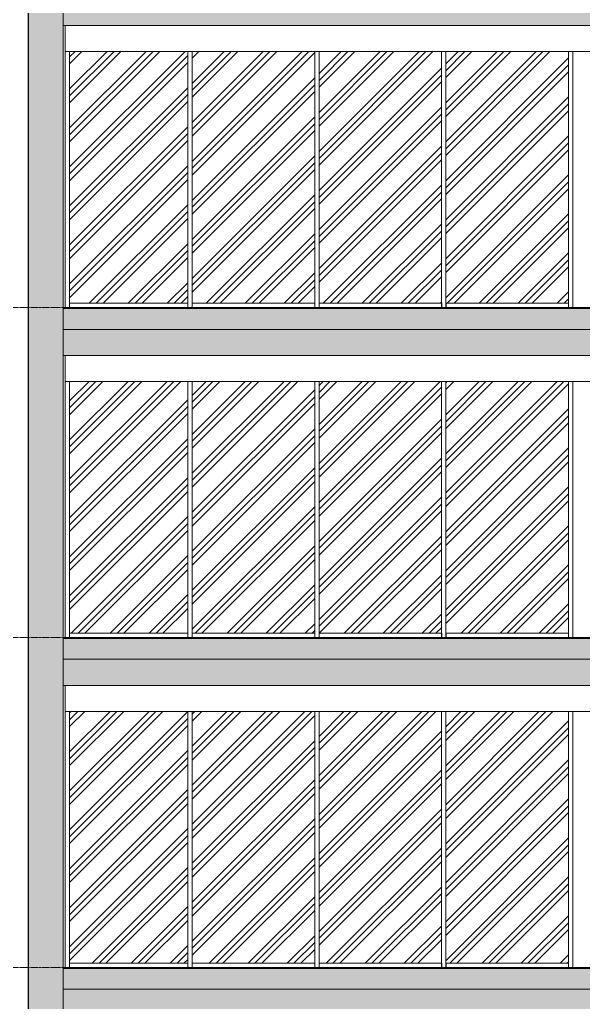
# Model space of a CAD drawing. Header units: millimetres. Extents: x 78096 to 288885, y -20632 to 149556.
# Drawn here: x 229584 to 236075, y 99900 to 111216 of the extents above; entities that cross this region are included whole.
import ezdxf

# ---------------------------------------------------------------- set-up
doc = ezdxf.new("R2010")
doc.units = ezdxf.units.MM
doc.linetypes.add('Centre', pattern=[31.75, 6.35, -4.7625, 15.875, -4.7625])
doc.linetypes.add('Grid Line', pattern=[22.225, 12.7, -3.175, 3.175, -3.175])
for name, color, linetype, lineweight in [('A-DETL', 90, 'Continuous', 9), ('A-DETL-GENF', 92, 'Continuous', 9), ('A-FLOR-FNSH', 192, 'Continuous', 35), ('A-FLOR-LEVL', 51, 'Continuous', 9), ('A-FLOR-MCUT', 51, 'Continuous', 9), ('A-FLOR-PATT', 8, 'Continuous', 35), ('A-GLAZ-CURT', 52, 'Continuous', 9), ('A-GLAZ-CWMG', 51, 'Continuous', 9), ('A-WALL', 113, 'Continuous', 9), ('A-WALL-FNSH', 113, 'Continuous', 25), ('S-BEAM', 12, 'Continuous', 9), ('S-COLS', 52, 'Continuous', 9), ('S-GRID', 1, 'Continuous', 9)]:
    doc.layers.add(name, color=color, linetype=linetype, lineweight=lineweight)
pattern_1 = [(45, (5066.1, 117385), (-224.5064, 224.5064), []), (45, (5145.46, 117385), (0, 449.013), []), (45, (4986.7, 117385), (0, 449.013), [])]
pattern_2 = [(0, (230762.54, 117385), (812.8, 203.2), [33.528, -576.072, 33.528, -576.072, -3251.2]), (0, (230762.54, 117385), (812.8, 203.2), [-1219.2, 33.528, -1185.672, 33.528, -576.072, -1422.4]), (0, (230762.54, 117385), (812.8, 203.2), [-3048, 33.528, -372.872, 33.528, -982.472]), (120, (231067.34, 117486.6), (-582.3764, 602.3054), [33.528, -576.072, 33.528, -3827.272]), (120, (231067.34, 117486.6), (-582.3764, 602.3054), [-643.128, -576.072, 33.528, -1185.672, -2032]), (120, (231067.34, 117486.6), (-582.3764, 602.3054), [-2438.4, 33.528, -576.072, 33.528, -1388.872]), (120, (231067.34, 117486.6), (-582.3764, 602.3054), [-3081.528, -372.872, 33.528, -982.472]), (240, (231168.94, 117893), (-230.4236, -805.5054), [33.528, -576.072, 33.528, -3827.272]), (240, (231168.94, 117893), (-230.4236, -805.5054), [-643.128, -576.072, 33.528, -1185.672, -2032]), (240, (231168.94, 117893), (-230.4236, -805.5054), [-2438.4, 33.528, -576.072, 33.528, -1388.872]), (240, (231168.94, 117893), (-230.4236, -805.5054), [-3081.528, -372.872, 33.528, -982.472])]
pattern_3 = [(50, (230762.54, 117385), (728.7365, -63.756), [76.2, -838.2]), (355, (230762.54, 117385), (-140.972, 764.228), [60.96, -670.56]), (100.451, (230823.3, 117379.7), (587.77, 700.467), [64.76, -712.36]), (46.184, (230762.5, 117588.2), (1084.316, -168.17), [114.3, -1257.3]), (96.636, (230852.9, 117574.2), (949.61, 989.71), [97.14, -1068.54]), (351.184, (230762.5, 117588.2), (949.62, 989.7), [91.44, -1005.84]), (21, (230864.14, 117537.4), (606.458, -409.0606), [76.2, -838.2]), (326, (230864.14, 117537.4), (247.208, 736.753), [60.96, -670.56]), (71.451, (230914.7, 117503.3), (853.668, 327.685), [64.76, -712.36]), (37.5, (230762.54, 117385), (12.3547, 338.2201), [33.528, -628.904, 33.528, -647.192, -673.1]), (37.5, (230762.54, 117385), (12.3547, 338.2201), [-1343.152, 33.528, -639.572]), (7.5, (230762.54, 117385), (267.279, 400.722), [33.528, -354.584, 33.528, -613.664, -256.54]), (7.5, (230762.54, 117385), (267.279, 400.722), [-1035.304, 33.528, -223.012]), (327.5, (230535.98, 117385), (542.3633, -22.9153), [33.528, -220.472, 33.528, -758.952, -1051.56]), (327.5, (230535.98, 117385), (542.3633, -22.9153), [-1046.48, 33.528, -1018.032]), (317.5, (230434.38, 117385), (592.517, 101.707), [33.528, -296.672, 33.528, -492.76, -746.76]), (317.5, (230434.38, 117385), (592.517, 101.707), [-856.488, 33.528, -713.232])]

# ---------------------------------------------------------------- blocks, each defined once
blk = doc.blocks.new('M_Concrete-Rectangular-Column - 45 x 100-4813828-TOMH A-A')
at = {"layer": 'S-COLS'}
for p, q in [((10208, 110850), (10208, 107900)), ((10208, 107050), (10208, 104100)), ((10208, 103250), (10208, 100300))]:
    blk.add_line(p, q, dxfattribs=at)
blk = doc.blocks.new('System Panel - Glazed-4375767-TOMH A-A')
at = {"layer": 'A-GLAZ-CURT'}
h = blk.add_hatch(dxfattribs=at)
h.set_pattern_fill('FP_4', color=9, style=0, pattern_type=2)
h.set_pattern_definition(pattern_1)
h.paths.add_polyline_path([(9906, 100350), (10208, 100350), (10208, 103250), (8797, 103250), (8797, 100350), (9502, 100350)])
blk = doc.blocks.new('System Panel - Glazed-V25-TOMH A-A')
at = {"layer": 'A-GLAZ-CURT'}
h = blk.add_hatch(dxfattribs=at)
h.set_pattern_fill('FP_4', color=9, style=0, pattern_type=2)
h.set_pattern_definition(pattern_1)
h.paths.add_polyline_path([(7335, 100350), (8747, 100350), (8747, 103250), (7335, 103250), (7335, 100470)])
blk = doc.blocks.new('System Panel - Glazed-V26-TOMH A-A')
at = {"layer": 'A-GLAZ-CURT'}
h = blk.add_hatch(dxfattribs=at)
h.set_pattern_fill('FP_4', color=9, style=0, pattern_type=2)
h.set_pattern_definition(pattern_1)
h.paths.add_polyline_path([(6273, 100350), (7285, 100350), (7285, 103250), (5874, 103250), (5874, 100350)])
blk = doc.blocks.new('System Panel - Glazed-4375768-TOMH A-A')
at = {"layer": 'A-GLAZ-CURT'}
h = blk.add_hatch(dxfattribs=at)
h.set_pattern_fill('FP_4', color=9, style=0, pattern_type=2)
h.set_pattern_definition(pattern_1)
h.paths.add_polyline_path([(4463, 100350), (5824, 100350), (5824, 103250), (4463, 103250), (4463, 100470)])
blk = doc.blocks.new('Rectangular Mullion - 50 x 150mm ALUMINIUM-4317723-TOMH A-A')
at = {"layer": 'A-GLAZ-CWMG'}
for p, q in [((8797, 100300), (8797, 100350)), ((8797, 100350), (10208, 100350))]:
    blk.add_line(p, q, dxfattribs=at)
blk = doc.blocks.new('Rectangular Mullion - 50 x 150mm ALUMINIUM-V27-TOMH A-A')
at = {"layer": 'A-GLAZ-CWMG'}
for p, q in [((7335, 100300), (7335, 100350)), ((7335, 100350), (8747, 100350)), ((8747, 100350), (8747, 100300))]:
    blk.add_line(p, q, dxfattribs=at)
blk = doc.blocks.new('Rectangular Mullion - 50 x 150mm ALUMINIUM-4317724-TOMH A-A')
at = {"layer": 'A-GLAZ-CWMG'}
for p, q in [((4463, 100300), (4463, 100350)), ((4463, 100350), (5824, 100350)), ((5824, 100350), (5824, 100300))]:
    blk.add_line(p, q, dxfattribs=at)
blk = doc.blocks.new('Rectangular Mullion - 50 x 150mm ALUMINIUM-4375762-TOMH A-A')
at = {"layer": 'A-GLAZ-CWMG'}
blk.add_line((10708, 99450), (10708, 96500), dxfattribs=at)
blk = doc.blocks.new('Rectangular Mullion - 50 x 150mm ALUMINIUM-V14-TOMH A-A')
at = {"layer": 'A-GLAZ-CWMG'}
for p, q in [((13424, 99450), (13424, 96500)), ((13474, 99450), (13474, 96500))]:
    blk.add_line(p, q, dxfattribs=at)
blk = doc.blocks.new('System Panel - Glazed-V33-TOMH A-A')
at = {"layer": 'A-GLAZ-CURT'}
h = blk.add_hatch(dxfattribs=at)
h.set_pattern_fill('FP_4', color=9, style=0, pattern_type=2)
h.set_pattern_definition(pattern_1)
h.paths.add_polyline_path([(10208, 104150), (10208, 107050), (8797, 107050), (8797, 104150), (9906, 104150)])
blk = doc.blocks.new('System Panel - Glazed-V34-TOMH A-A')
at = {"layer": 'A-GLAZ-CURT'}
h = blk.add_hatch(dxfattribs=at)
h.set_pattern_fill('FP_4', color=9, style=0, pattern_type=2)
h.set_pattern_definition(pattern_1)
h.paths.add_polyline_path([(8747, 104150), (8747, 107050), (7335, 107050), (7335, 104150), (8695, 104150)])
blk = doc.blocks.new('System Panel - Glazed-V35-TOMH A-A')
at = {"layer": 'A-GLAZ-CURT'}
h = blk.add_hatch(dxfattribs=at)
h.set_pattern_fill('FP_4', color=9, style=0, pattern_type=2)
h.set_pattern_definition(pattern_1)
h.paths.add_polyline_path([(7285, 104150), (7285, 107050), (5874, 107050), (5874, 104150), (7080, 104150)])
blk = doc.blocks.new('System Panel - Glazed-V36-TOMH A-A')
at = {"layer": 'A-GLAZ-CURT'}
h = blk.add_hatch(dxfattribs=at)
h.set_pattern_fill('FP_4', color=9, style=0, pattern_type=2)
h.set_pattern_definition(pattern_1)
h.paths.add_polyline_path([(5264, 104150), (5824, 104150), (5824, 107050), (4463, 107050), (4463, 104150), (5062, 104150)])
blk = doc.blocks.new('System Panel - Glazed-V42-TOMH A-A')
at = {"layer": 'A-GLAZ-CURT'}
h = blk.add_hatch(dxfattribs=at)
h.set_pattern_fill('FP_4', color=9, style=0, pattern_type=2)
h.set_pattern_definition(pattern_1)
h.paths.add_polyline_path([(9906, 107950), (10208, 107950), (10208, 110850), (8797, 110850), (8797, 107950), (9502, 107950)])
blk = doc.blocks.new('System Panel - Glazed-V43-TOMH A-A')
at = {"layer": 'A-GLAZ-CURT'}
h = blk.add_hatch(dxfattribs=at)
h.set_pattern_fill('FP_4', color=9, style=0, pattern_type=2)
h.set_pattern_definition(pattern_1)
h.paths.add_polyline_path([(8291, 107950), (8747, 107950), (8747, 110850), (7335, 110850), (7335, 107950), (7887, 107950)])
blk = doc.blocks.new('System Panel - Glazed-V44-TOMH A-A')
at = {"layer": 'A-GLAZ-CURT'}
h = blk.add_hatch(dxfattribs=at)
h.set_pattern_fill('FP_4', color=9, style=0, pattern_type=2)
h.set_pattern_definition(pattern_1)
h.paths.add_polyline_path([(6273, 107950), (7285, 107950), (7285, 110850), (5874, 110850), (5874, 107950)])
blk = doc.blocks.new('System Panel - Glazed-V45-TOMH A-A')
at = {"layer": 'A-GLAZ-CURT'}
h = blk.add_hatch(dxfattribs=at)
h.set_pattern_fill('FP_4', color=9, style=0, pattern_type=2)
h.set_pattern_definition(pattern_1)
h.paths.add_polyline_path([(5264, 107950), (5824, 107950), (5824, 110850), (4463, 110850), (4463, 107950), (5062, 107950)])
blk = doc.blocks.new('Direct Shape - Basic Wall_400 mm_8363447-4474146-TOMH A-A')
at = {"layer": 'A-WALL', "lineweight": 18}
for p, q in [((10258, 110850), (10258, 107900)), ((10258, 107050), (10258, 104100)), ((10258, 103250), (10258, 100300))]:
    blk.add_line(p, q, dxfattribs=at)
blk = doc.blocks.new('Direct Shape - The_HUB-4475646-TOMH A-A')
at = {"layer": 'S-BEAM'}
blk.add_line((15188, 107050), (4413, 107050), dxfattribs=at)
blk = doc.blocks.new('Direct Shape - M_Concrete-Rectangular Beam_70x70_8370140-4474212-TOMH A-A')
blk.add_blockref('Direct Shape - The_HUB-4475646-TOMH A-A', (0, 0))
blk = doc.blocks.new('Direct Shape - The_HUB-4475691-TOMH A-A')
at = {"layer": 'S-BEAM'}
blk.add_line((4413, 103250), (15188, 103250), dxfattribs=at)
blk = doc.blocks.new('Direct Shape - M_Concrete-Rectangular Beam_70x70_8393367-4474369-TOMH A-A')
blk.add_blockref('Direct Shape - The_HUB-4475691-TOMH A-A', (0, 0))
blk = doc.blocks.new('Direct Shape - The_HUB-4475739-TOMH A-A')
at = {"layer": 'S-BEAM'}
blk.add_line((4413, 110850), (15188, 110850), dxfattribs=at)
blk = doc.blocks.new('Direct Shape - M_Concrete-Rectangular Beam_70x70_8392465-4474543-TOMH A-A')
blk.add_blockref('Direct Shape - The_HUB-4475739-TOMH A-A', (0, 0))

msp = doc.modelspace()

# ---------------------------------------------------------------- hatches: boundary and pattern name
at = {"layer": 'A-DETL-GENF'}
h = msp.add_hatch(dxfattribs=at)
h.set_pattern_fill('FP_7', color=50, style=0, pattern_type=2)
h.set_pattern_definition(pattern_3)
h.paths.add_polyline_path([(229950.999, 82750), (230084.458, 82750), (230084.458, 141050), (229684.458, 141050), (229684.458, 82750)])
h = msp.add_hatch(dxfattribs=at)
h.set_pattern_fill('FP_7', color=50, style=0, pattern_type=2)
h.set_pattern_definition(pattern_3)
h.paths.add_polyline_path([(244384.346, 110148.125), (244384.346, 111700), (244184.346, 111700), (244184.346, 111450), (241734.387, 111450), (241734.387, 111650), (241334.387, 111650), (241334.387, 111450), (230084.458, 111450), (230084.458, 111150), (241324.621, 111150), (241324.621, 110850), (241734.387, 110850), (241734.387, 111150), (244184.346, 111150), (244184.346, 110148.125)])
h.paths.add_polyline_path([(212234.399, 110850), (212234.399, 111150), (217784.412, 111150), (217784.412, 111450), (212234.399, 111450), (212234.399, 111650), (211834.399, 111650), (211834.399, 111450), (207534.458, 111450), (207534.458, 111900), (207334.458, 111900), (207334.458, 111150), (211834.399, 111150), (211834.399, 110850), (212190.132, 110850)])
h.paths.add_polyline_path([(227584.412, 111150), (229484.553, 111150), (229484.553, 111450), (227584.412, 111450), (227584.412, 111441.514)])
h.paths.add_polyline_path([(229684.27, 111150), (229684.458, 111150), (229684.27, 111396.963)])
h = msp.add_hatch(dxfattribs=at)
h.set_pattern_fill('FP_7', color=50, style=0, pattern_type=2)
h.set_pattern_definition(pattern_3)
h.paths.add_polyline_path([(244184.346, 106429.689), (244384.346, 106429.689), (244384.346, 108562.207), (244184.346, 108562.207), (244184.346, 107650), (241734.387, 107650), (241734.387, 107850), (241334.387, 107850), (241334.387, 107650), (230084.458, 107650), (230084.458, 107350), (241324.621, 107350), (241324.621, 107050), (241734.387, 107050), (241734.387, 107350), (244184.346, 107350)])
h.paths.add_polyline_path([(212234.399, 107050), (212234.399, 107350), (217784.412, 107350), (217784.412, 107650), (212234.399, 107650), (212234.399, 107850), (211834.399, 107850), (211834.399, 107650), (207534.458, 107650), (207534.458, 108100), (207334.458, 108100), (207334.458, 107350), (211834.399, 107350), (211834.399, 107050), (212190.132, 107050)])
h.paths.add_polyline_path([(227584.412, 107350), (229484.553, 107350), (229484.553, 107650), (227584.412, 107650), (227584.412, 107378.744)])
h.paths.add_polyline_path([(229684.27, 107350), (229684.458, 107350), (229684.27, 107378.744)])
h = msp.add_hatch(dxfattribs=at)
h.set_pattern_fill('FP_7', color=50, style=0, pattern_type=2)
h.set_pattern_definition(pattern_3)
h.paths.add_polyline_path([(244184.346, 102184.219), (244384.346, 102184.219), (244384.346, 104290.722), (244184.346, 104290.722), (244184.346, 103850), (241734.387, 103850), (241734.387, 104050), (241334.387, 104050), (241334.387, 103850), (230084.458, 103850), (230084.458, 103550), (241324.621, 103550), (241324.621, 103250), (241734.387, 103250), (241734.387, 103550), (244184.346, 103550), (244184.346, 102354.191)])
h.paths.add_polyline_path([(211834.399, 103250), (212234.399, 103250), (212234.399, 103550), (217784.412, 103550), (217784.412, 103850), (212234.399, 103850), (212234.399, 104050), (211834.399, 104050), (211834.399, 103850), (207534.458, 103850), (207534.458, 104300), (207334.458, 104300), (207334.458, 103550), (211834.399, 103550)])
h.paths.add_polyline_path([(227584.412, 103550), (229484.553, 103550), (229484.553, 103850), (227584.412, 103850), (227584.412, 103610.329)])
h.paths.add_polyline_path([(229684.27, 103550), (229684.458, 103550), (229684.27, 103610.329)])
h = msp.add_hatch(dxfattribs=at)
h.set_pattern_fill('FP_7', color=50, style=0, pattern_type=2)
h.set_pattern_definition(pattern_3)
h.paths.add_polyline_path([(244184.346, 98357.768), (244384.346, 98357.768), (244384.346, 100300), (244184.346, 100300), (244184.346, 100050), (241734.387, 100050), (241734.387, 100250), (241334.387, 100250), (241334.387, 100050), (230084.458, 100050), (230084.458, 99750), (241324.621, 99750), (241324.621, 99450), (241734.387, 99450), (241734.387, 99750), (244184.346, 99750), (244184.346, 98585.776)])
h.paths.add_polyline_path([(211834.399, 99450), (212234.399, 99450), (212234.399, 99750), (217784.412, 99750), (217784.412, 100050), (212234.399, 100050), (212234.399, 100250), (211834.399, 100250), (211834.399, 100050), (207534.458, 100050), (207534.458, 100500), (207334.458, 100500), (207334.458, 99750), (211834.399, 99750), (211834.399, 99527.88)])
h.paths.add_polyline_path([(227584.412, 99750), (229484.553, 99750), (229484.553, 100050), (227584.412, 100050), (227584.412, 99841.915)])
h.paths.add_polyline_path([(229684.27, 99750), (229684.458, 99750), (229684.27, 99841.915)])
at = {"layer": 'A-FLOR-PATT', "lineweight": 9}
h = msp.add_hatch(dxfattribs=at)
h.set_pattern_fill('FP_2', color=256, style=0, pattern_type=2)
h.set_pattern_definition(pattern_2)
h.paths.add_polyline_path([(217437.661, 107650), (217784.412, 107650.12), (217784.412, 107890), (216584.346, 107890), (216584.346, 107650), (217034.005, 107650)])
h.paths.add_polyline_path([(228740.031, 107650), (229484.553, 107650), (229484.553, 107890), (227584.424, 107890), (227584.424, 107650), (228336.374, 107650)])
h.paths.add_polyline_path([(212234.399, 107650), (216484.346, 107650), (216484.346, 107890), (212034.345, 107890), (212034.345, 107850), (212234.399, 107850), (212234.399, 107660.85)])
h.paths.add_polyline_path([(242135.279, 107650), (242135.279, 107890), (230084.458, 107890), (230084.458, 107650), (241334.387, 107650), (241334.387, 107850), (241734.387, 107850), (241734.387, 107650), (242060.681, 107650)])
h.paths.add_polyline_path([(229684.27, 107650), (229684.458, 107650), (229684.27, 107692.779)])
h.paths.add_polyline_path([(224384.412, 107650), (224384.412, 107890), (222834.424, 107890), (222834.424, 107650), (224299.814, 107650)])
h.paths.add_polyline_path([(218184.424, 107650), (218209.424, 107650), (218209.424, 107890), (218184.424, 107890), (218184.424, 107692.779)])
h = msp.add_hatch(dxfattribs=at)
h.set_pattern_fill('FP_2', color=256, style=0, pattern_type=2)
h.set_pattern_definition(pattern_2)
h.paths.add_polyline_path([(229484.553, 103850), (229484.553, 104090), (227584.424, 104090), (227584.424, 103850), (229143.687, 103850)])
h.paths.add_polyline_path([(212234.399, 103850), (216484.346, 103850), (216484.346, 104090), (212034.345, 104090), (212034.345, 104050), (212234.399, 104050), (212234.399, 103860.85)])
h.paths.add_polyline_path([(242135.279, 103850), (242135.279, 104090), (230084.458, 104090), (230084.458, 103850), (241334.387, 103850), (241334.387, 104050), (241734.387, 104050), (241734.387, 103850), (242060.681, 103850)])
h.paths.add_polyline_path([(229684.27, 103850), (229684.458, 103850), (229684.27, 103924.364)])
h.paths.add_polyline_path([(216584.346, 103850), (217784.412, 103850.12), (217784.412, 104090), (216584.346, 104090), (216584.346, 103924.364)])
h.paths.add_polyline_path([(224384.412, 103850), (224384.412, 104090), (222834.424, 104090), (222834.424, 103850), (224299.814, 103850)])
h.paths.add_polyline_path([(218184.424, 103850), (218209.424, 103850), (218209.424, 104090), (218184.424, 104090), (218184.424, 103924.364)])
h = msp.add_hatch(dxfattribs=at)
h.set_pattern_fill('FP_2', color=256, style=0, pattern_type=2)
h.set_pattern_definition(pattern_2)
h.paths.add_polyline_path([(229484.553, 100050), (229484.553, 100290), (227584.424, 100290), (227584.424, 100050), (229143.687, 100050)])
h.paths.add_polyline_path([(212234.399, 100050), (216484.346, 100050), (216484.346, 100290), (212034.345, 100290), (212034.345, 100250), (212234.399, 100250), (212234.399, 100060.85)])
h.paths.add_polyline_path([(242135.279, 100050), (242135.279, 100290), (230084.458, 100290), (230084.458, 100050), (241334.387, 100050), (241334.387, 100250), (241734.387, 100250), (241734.387, 100050), (242060.681, 100050)])
h.paths.add_polyline_path([(229684.27, 100050), (229684.458, 100050), (229684.27, 100155.949)])
h.paths.add_polyline_path([(216584.346, 100050), (217784.412, 100050.12), (217784.412, 100290), (216584.346, 100290), (216584.346, 100155.949)])
h.paths.add_polyline_path([(218184.424, 100050), (218209.424, 100050), (218209.424, 100290), (218184.424, 100290), (218184.424, 100155.949)])
h.paths.add_polyline_path([(224384.412, 100050), (224384.412, 100290), (222834.424, 100290), (222834.424, 100050), (224299.814, 100050)])

# ---------------------------------------------------------------- linework, layer by layer
at = {"layer": 'A-DETL', "lineweight": 18}
for p, q in [((229684.27, 82800), (229684.27, 141050)), ((229684.458, 141050), (229684.458, 82750)), ((230084.458, 82750), (230084.458, 141050)), ((230084.458, 111150), (241324.621, 111150)), ((241334.387, 107650), (230084.458, 107650)), ((230084.458, 107350), (241324.621, 107350)), ((241334.387, 103850), (230084.458, 103850)), ((230084.458, 103550), (241324.621, 103550)), ((241334.387, 100050), (230084.458, 100050))]:
    msp.add_line(p, q, dxfattribs=at)
at = {"layer": 'A-FLOR-FNSH', "color": 7, "lineweight": 18}
for p, q in [((229684.458, 107900), (229684.27, 107900)), ((242135.279, 107900), (230084.458, 107900)), ((229684.458, 104100), (229684.27, 104100)), ((242135.279, 104100), (230084.458, 104100)), ((229684.458, 100300), (229684.27, 100300)), ((242135.279, 100300), (230084.458, 100300))]:
    msp.add_line(p, q, dxfattribs=at)
at = {"layer": 'A-FLOR-LEVL', "linetype": 'Centre'}
for p, q in [((192334.611, 107900), (278486.268, 107900)), ((192334.611, 104100), (278486.268, 104100)), ((192334.611, 100300), (278486.268, 100300))]:
    msp.add_line(p, q, dxfattribs=at)
at = {"layer": 'A-FLOR-MCUT', "lineweight": 18}
for p, q in [((229684.458, 107890), (229684.27, 107890)), ((242135.279, 107890), (230084.458, 107890)), ((229684.458, 104090), (229684.27, 104090)), ((242135.279, 104090), (230084.458, 104090)), ((229684.458, 100290), (229684.27, 100290)), ((242135.279, 100290), (230084.458, 100290))]:
    msp.add_line(p, q, dxfattribs=at)
at = {"layer": 'A-WALL-FNSH', "color": 7, "lineweight": 18}
for p, q in [((230109.458, 107900), (230109.458, 111150)), ((230109.458, 104100), (230109.458, 107350)), ((230109.458, 100300), (230109.458, 103550))]:
    msp.add_line(p, q, dxfattribs=at)
at = {"layer": 'S-GRID', "linetype": 'Grid Line'}
msp.add_line((230084.458, 78125.107), (230084.458, 148256.175), dxfattribs=at)

# ---------------------------------------------------------------- block references
at = {"layer": 'A-GLAZ-CURT'}
for name in ['System Panel - Glazed-V45-TOMH A-A', 'System Panel - Glazed-V44-TOMH A-A', 'System Panel - Glazed-V43-TOMH A-A', 'System Panel - Glazed-V42-TOMH A-A', 'System Panel - Glazed-V36-TOMH A-A', 'System Panel - Glazed-V35-TOMH A-A', 'System Panel - Glazed-V34-TOMH A-A', 'System Panel - Glazed-V33-TOMH A-A', 'System Panel - Glazed-4375768-TOMH A-A', 'System Panel - Glazed-V26-TOMH A-A', 'System Panel - Glazed-V25-TOMH A-A', 'System Panel - Glazed-4375767-TOMH A-A']:
    msp.add_blockref(name, (225696.455, 0), dxfattribs=at)
at = {"layer": 'A-GLAZ-CWMG'}
for name, p in [('Rectangular Mullion - 50 x 150mm ALUMINIUM-4375762-TOMH A-A', (219451.516, 11400)), ('Rectangular Mullion - 50 x 150mm ALUMINIUM-V14-TOMH A-A', (218096.388, 11400)), ('Rectangular Mullion - 50 x 150mm ALUMINIUM-V14-TOMH A-A', (219557.623, 11400)), ('Rectangular Mullion - 50 x 150mm ALUMINIUM-V14-TOMH A-A', (221018.858, 11400)), ('Rectangular Mullion - 50 x 150mm ALUMINIUM-4317724-TOMH A-A', (225696.455, 7600)), ('Rectangular Mullion - 50 x 150mm ALUMINIUM-V27-TOMH A-A', (224235.22, 7600)), ('Rectangular Mullion - 50 x 150mm ALUMINIUM-V27-TOMH A-A', (225696.455, 7600)), ('Rectangular Mullion - 50 x 150mm ALUMINIUM-4317723-TOMH A-A', (225696.455, 7600)), ('Rectangular Mullion - 50 x 150mm ALUMINIUM-4375762-TOMH A-A', (219451.516, 7600)), ('Rectangular Mullion - 50 x 150mm ALUMINIUM-V14-TOMH A-A', (218096.388, 7600)), ('Rectangular Mullion - 50 x 150mm ALUMINIUM-V14-TOMH A-A', (219557.623, 7600)), ('Rectangular Mullion - 50 x 150mm ALUMINIUM-V14-TOMH A-A', (221018.858, 7600)), ('Rectangular Mullion - 50 x 150mm ALUMINIUM-4317724-TOMH A-A', (225696.455, 3800)), ('Rectangular Mullion - 50 x 150mm ALUMINIUM-V27-TOMH A-A', (224235.22, 3800)), ('Rectangular Mullion - 50 x 150mm ALUMINIUM-V27-TOMH A-A', (225696.455, 3800)), ('Rectangular Mullion - 50 x 150mm ALUMINIUM-4317723-TOMH A-A', (225696.455, 3800)), ('Rectangular Mullion - 50 x 150mm ALUMINIUM-4375762-TOMH A-A', (219451.516, 3800)), ('Rectangular Mullion - 50 x 150mm ALUMINIUM-V14-TOMH A-A', (218096.388, 3800)), ('Rectangular Mullion - 50 x 150mm ALUMINIUM-V14-TOMH A-A', (219557.623, 3800)), ('Rectangular Mullion - 50 x 150mm ALUMINIUM-V14-TOMH A-A', (221018.858, 3800)), ('Rectangular Mullion - 50 x 150mm ALUMINIUM-4317724-TOMH A-A', (225696.455, 0)), ('Rectangular Mullion - 50 x 150mm ALUMINIUM-V27-TOMH A-A', (224235.22, 0)), ('Rectangular Mullion - 50 x 150mm ALUMINIUM-V27-TOMH A-A', (225696.455, 0)), ('Rectangular Mullion - 50 x 150mm ALUMINIUM-4317723-TOMH A-A', (225696.455, 0))]:
    msp.add_blockref(name, p, dxfattribs=at)
at = {"layer": 'A-WALL', "lineweight": 18}
msp.add_blockref('Direct Shape - Basic Wall_400 mm_8363447-4474146-TOMH A-A', (225696.455, 0), dxfattribs=at)
at = {"layer": 'S-BEAM'}
for name in ['Direct Shape - M_Concrete-Rectangular Beam_70x70_8392465-4474543-TOMH A-A', 'Direct Shape - M_Concrete-Rectangular Beam_70x70_8370140-4474212-TOMH A-A', 'Direct Shape - M_Concrete-Rectangular Beam_70x70_8393367-4474369-TOMH A-A']:
    msp.add_blockref(name, (225696.455, 0), dxfattribs=at)
at = {"layer": 'S-COLS'}
msp.add_blockref('M_Concrete-Rectangular-Column - 45 x 100-4813828-TOMH A-A', (225696.455, 0), dxfattribs=at)

doc.saveas('drawing.dxf')
